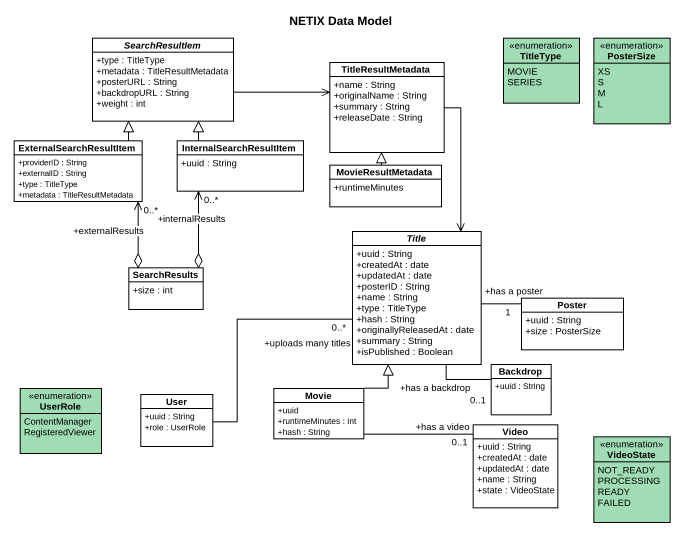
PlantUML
@startuml
title NETIX Data Model
hide circle
hide empty members
skinparam classAttributeIconSize 0
abstract class SearchResultIem {
  +type : TitleType
  +metadata : TitleResultMetadata
  +posterURL : String
  +backdropURL : String
  +weight : int
}
class TitleResultMetadata {
  +name : String
  +originalName : String
  +summary : String
  +releaseDate : String
}
enum TitleType #A0DCB4 {
  MOVIE
  SERIES
}
enum PosterSize #A0DCB4 {
  XS
  S
  M
  L
}
class ExternalSearchResultItem {
  +providerID : String
  +externalID : String
  +type : TitleType
  +metadata : TitleResultMetadata
}
class InternalSearchResultItem {
  +uuid : String
}
class MovieResultMetadata {
  +runtimeMinutes
}
abstract class "Title" as Title_ {
  +uuid : String
  +createdAt : date
  +updatedAt : date
  +posterID : String
  +name : String
  +type : TitleType
  +hash : String
  +originallyReleasedAt : date
  +summary : String
  +isPublished : Boolean
}
class SearchResults {
  +size : int
}
class Poster {
  +uuid : String
  +size : PosterSize
}
class Backdrop {
  +uuid : String
}
enum UserRole #A0DCB4 {
  ContentManager
  RegisteredViewer
}
class User {
  +uuid : String
  +role : UserRole
}
class Movie {
  +uuid
  +runtimeMinutes : int
  +hash : String
}
class Video {
  +uuid : String
  +createdAt : date
  +updatedAt : date
  +name : String
  +state : VideoState
}
enum VideoState #A0DCB4 {
  NOT_READY
  PROCESSING
  READY
  FAILED
}
SearchResultIem -right-> TitleResultMetadata
TitleResultMetadata --> Title_
ExternalSearchResultItem -up-|> SearchResultIem
InternalSearchResultItem -up-|> SearchResultIem
MovieResultMetadata -up-|> TitleResultMetadata
Title_ -right- "+has a poster\n1" Poster
Title_ -- "+has a backdrop\n0..1" Backdrop
SearchResults o-up-> "0..*\n+externalResults" ExternalSearchResultItem
SearchResults o-up-> "0..*\n+internalResults" InternalSearchResultItem
User -right- "0..*\n+uploads many titles" Title_
Movie -up-|> Title_
Movie -right- "+has a video\n0..1" Video
@enduml
